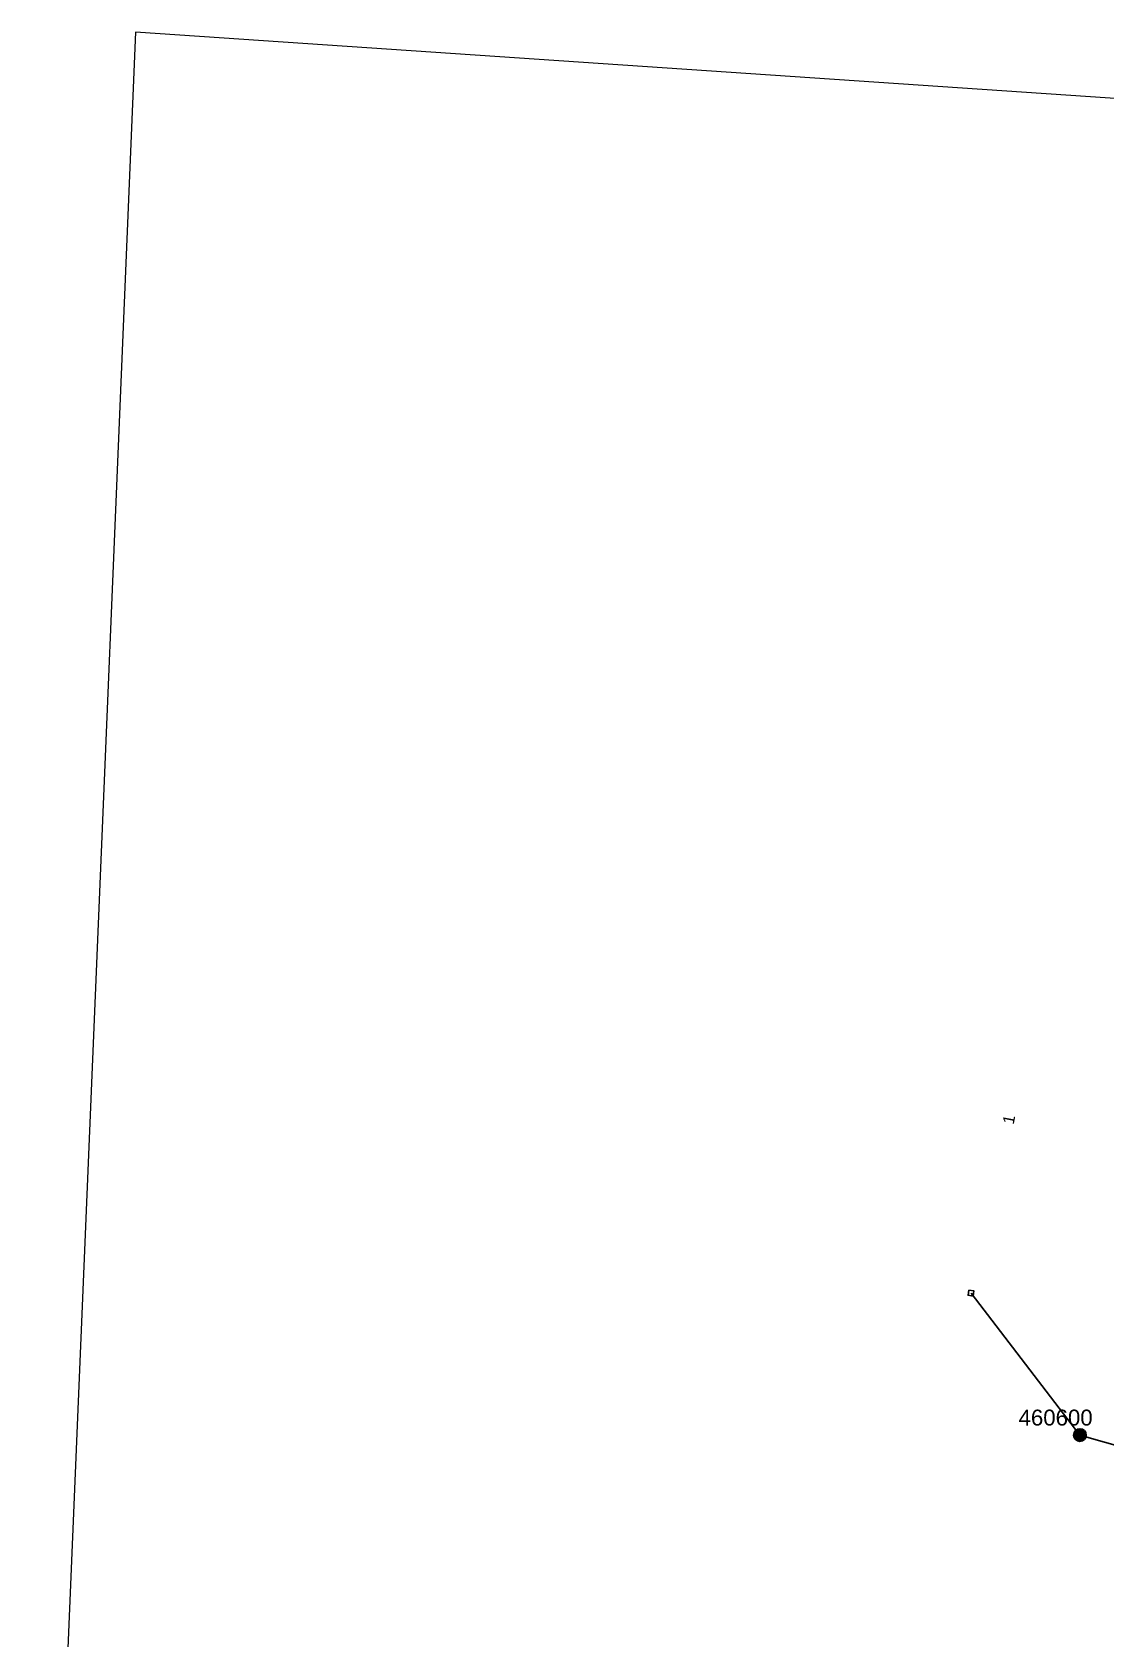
# Model space of a CAD drawing. Header units: metres. Extents: x 215242 to 217366, y 6358903 to 6360574.
# Drawn here: x 215980.6 to 216149.5, y 6360059.7 to 6360312.3 of the extents above; entities that cross this region are included whole.
import ezdxf
from ezdxf.enums import TextEntityAlignment as Align

# ---------------------------------------------------------------- set-up
doc = ezdxf.new("R2010")
doc.units = ezdxf.units.M
doc.layers.get('0').update_dxf_attribs({"color": 6})
doc.layers.add('Cadastre Land Parcels_SP_EXT', color=9, linetype='Continuous', lineweight=5)
doc.layers.add('Services_SP_EXT', color=7, linetype='Continuous')
doc.layers.add('SupportsOH_SP_TR_HV_LV_SL_EXT', color=7, linetype='Continuous')
doc.layers.get('0').freeze()
doc.styles.add('POLE_LABEL', font='arial.ttf')
doc.styles.get("Standard").update_dxf_attribs({"font": 'arial.ttf'})

# ---------------------------------------------------------------- blocks, each defined once
blk = doc.blocks.new('CCP_EXT')
at = {"flags": 9}
blk.add_attdef('NOTES', text='', height=0.2, dxfattribs=at).set_placement((0, -2), align=Align.MIDDLE_LEFT)
blk.add_wipeout([(0, 0.57), (0.57, 0), (0, -0.57), (-0.57, 0)])
blk.add_lwpolyline([(-0.57, 0), (0, 0.57), (0.57, 0), (0, -0.57), (-0.57, 0)])
at = {"flags": 1}
blk.add_attdef('Z', (0, 0), '', height=0.2, dxfattribs=at)
at = {"flags": 9}
for tag, p in [('CCP_TYPE', (0, 0)), ('CONSTRUCTED_VOLTAGE', (0, -0.2)), ('OPERATING_VOLTAGE', (0, -0.6)), ('ORIENTATION', (0, -0.8)), ('OWNED_BY', (0, -1)), ('STATE', (0, -1.8)), ('NO_PHASES', (0, -0.4)), ('USAGE', (0, -1.2)), ('LEGEND', (0, -1.4)), ('LIFE_SUPPORT', (0, -1.6))]:
    blk.add_attdef(tag, text='', height=0.2, dxfattribs=at).set_placement(p, align=Align.MIDDLE_LEFT)
blk = doc.blocks.new('POLE_EXT')
blk.add_hatch(color=256).paths.add_polyline_path([(-1, 0, 1), (1, 0, 1)])
blk.add_lwpolyline([(-1, 0, 1), (1, 0, 1)], format="xyb", close=True)
for tag, height, flags, p in [('pNumber', 2.5, 8, (-17.84, 2.07)), ('OWNED_BY', 0.2, 9, (1.35, -0.4)), ('SPECIAL_USE', 0.2, 9, (1.35, -0.8)), ('STATE', 0.2, 9, (1.35, -1)), ('cLV', 0.2, 9, (1.35, -1.4)), ('hDepth', 0.2, 9, (1.35, -1.6)), ('hDia', 0.2, 9, (1.35, -1.8)), ('cHV', 0.2, 9, (1.35, -2)), ('PARENT', 0.2, 9, (1.35, -0.6)), ('USAGE', 0.2, 9, (1.35, -1.2)), ('LBRACKET', 0.2, 9, (1.35, -2.2)), ('LExisting', 0.2, 9, (1.35, -2.4)), ('LANTNUMBER', 0.2, 9, (1.35, -2.6)), ('cLinedev', 0.2, 9, (1.35, -3.4)), ('pExisting', 0.2, 9, (1.35, -3.8)), ('pFooting', 0.2, 9, (1.35, -4.4)), ('pNew', 0.2, 9, (1.35, -4.6)), ('pRelocate', 0.2, 9, (1.35, -5)), ('LOther', 0.2, 9, (1.35, -2.8)), ('LRemove', 0.2, 9, (1.35, -3)), ('LEGEND', 0.2, 9, (1.35, -3.2)), ('LOCATION', 0.2, 9, (1.35, -3.6)), ('PFNUMBER', 0.2, 9, (1.35, -4)), ('NEWPFNUMBER', 0.2, 9, (1.35, -4.2)), ('pRemove', 0.2, 9, (1.35, -5.2)), ('pReplace', 0.2, 9, (1.35, -5.4)), ('pStay', 0.2, 9, (1.35, -5.6)), ('pType', 0.2, 9, (1.35, -5.8)), ('cspan', 0.2, 9, (1.35, -6)), ('STREETNAME', 0.2, 9, (1.35, -6.2)), ('SUBURB', 0.2, 9, (1.35, -6.4)), ('OPERATED_BY', 0.2, 9, (1.36, -7.01)), ('NOTES', 0.2, 9, (1.35, -6.6)), ('MAINTAINED_BY', 0.2, 9, (1.36, -6.81))]:
    blk.add_attdef(tag, text='', height=height, dxfattribs=dict(flags=flags)).set_placement(p, align=Align.MIDDLE_LEFT)
at = {"style": 'POLE_LABEL'}
for tag, height, flags, p in [('ASSET_NUM', 2.5, 8, (2, 2)), ('STRUCTURE_PLANT_NUMBER', 0.2, 9, (1.35, 0.03)), ('STREET_CODE', 0.2, 9, (1.35, -0.2))]:
    blk.add_attdef(tag, text='', height=height, dxfattribs=dict(at, flags=flags)).set_placement(p, align=Align.MIDDLE_LEFT)
at = {"flags": 1}
blk.add_attdef('Z', (1.35, -7.33), '', height=0.2, dxfattribs=at)

msp = doc.modelspace()

# ---------------------------------------------------------------- linework, layer by layer
at = {"layer": 'Cadastre Land Parcels_SP_EXT', "linetype": 'Continuous'}
msp.add_lwpolyline([(216099.02, 6359935.17), (216135.58, 6359936.35), (216154.96, 6360083.76), (216158.29, 6360104.09), (216167.27, 6360174.02), (216169.46, 6360191.02), (216171.65, 6360207.99), (216174.14, 6360227.21), (216176.57, 6360245.95), (216178.32, 6360259.52), (216182.5, 6360291.89), (216183.48, 6360299.66), (215996.9, 6360312.31), (215980.63, 6359924.22), (216096.23, 6359914.01), (216099.02, 6359935.17)], close=True, dxfattribs=at)
at = {"layer": 'Services_SP_EXT'}
msp.add_lwpolyline([(216161.29, 6360087.18), (216145.43, 6360091.71)], dxfattribs=at)

# ---------------------------------------------------------------- block references
at = {"layer": 'SupportsOH_SP_TR_HV_LV_SL_EXT'}
ref = msp.add_blockref('POLE_EXT', (216145.43, 6360091.71), dxfattribs=at)
ref.add_attrib('ASSET_NUM', '460600', dxfattribs={"layer": '0', "height": 2.5, "style": 'POLE_LABEL'}).set_placement((216147.43, 6360092.46), align=Align.BOTTOM_RIGHT)

# ---------------------------------------------------------------- texts
at = {"layer": 'Cadastre Land Parcels_SP_EXT'}
msp.add_text('1', height=1.8, rotation=78.9557, dxfattribs=at).set_placement((216135, 6360140.48))

# ---------------------------------------------------------------- next in the draw order: block references
at = {"layer": 'Services_SP_EXT', "rotation": 126.3189813645299}
msp.add_blockref('CCP_EXT', (216128.3, 6360114.03), dxfattribs=at)

# ---------------------------------------------------------------- next in the draw order: linework, layer by layer
at = {"layer": 'Services_SP_EXT'}
msp.add_lwpolyline([(216145.43, 6360091.71), (216128.3, 6360114.03)], dxfattribs=at)

doc.saveas('drawing.dxf')
